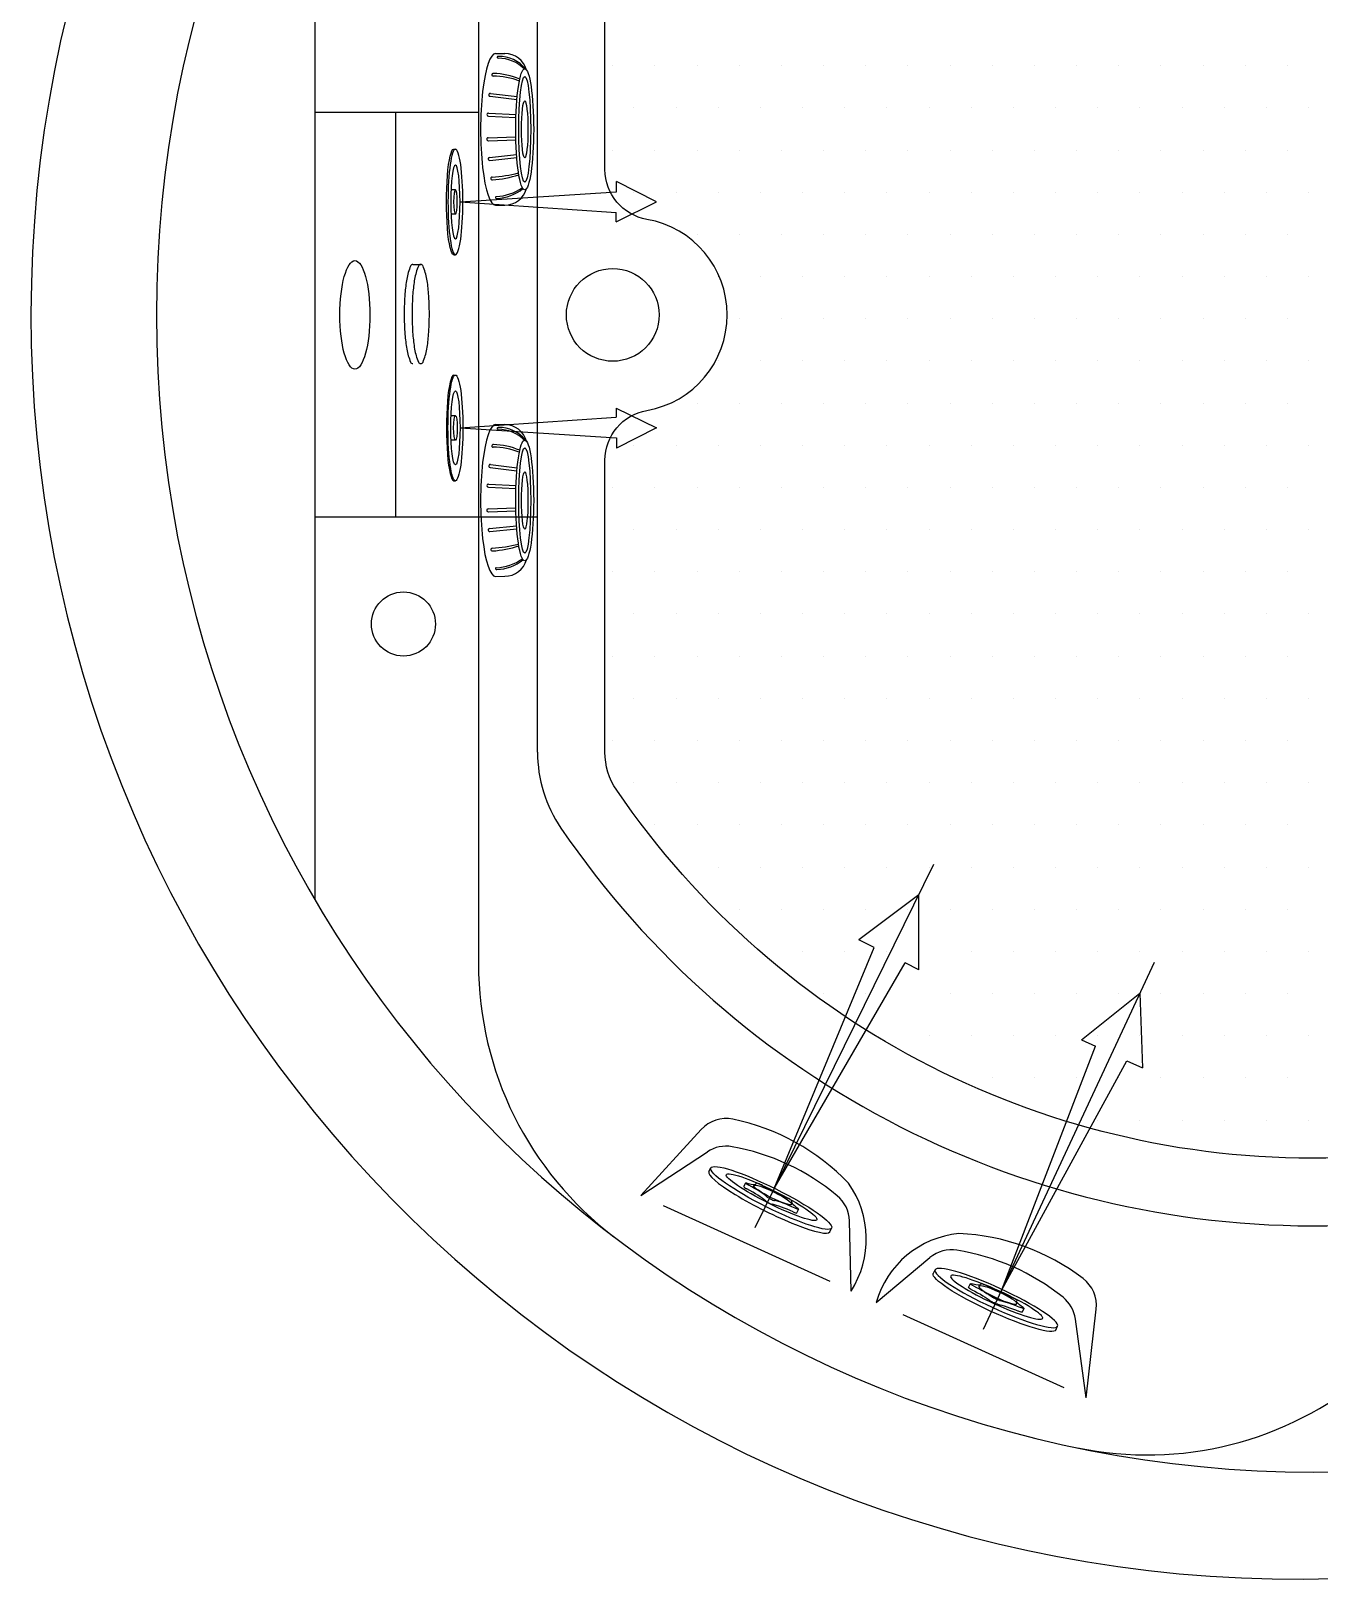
# Model space of a CAD drawing. Header units: millimetres. Extents: x -1265.24 to -1263.72, y 2199.3 to 2201.04.
# Drawn here: x -1265.239 to -1264.475, y 2199.424 to 2200.341 of the extents above; entities that cross this region are included whole.
import ezdxf

# ---------------------------------------------------------------- set-up
doc = ezdxf.new("R2010")
doc.units = ezdxf.units.MM
doc.header["$LTSCALE"] = 10
for name, color, linetype in [('CONTOR05', 7, 'Continuous'), ('jacuzzi', 1, 'Continuous'), ('LCOTA02', 1, 'Continuous')]:
    doc.layers.add(name, color=color, linetype=linetype)

# ---------------------------------------------------------------- blocks, each defined once
blk = doc.blocks.new('*E5')
at = {"layer": 'LCOTA02', "extrusion": (0, 0, -1)}
for centre, start_param, end_param in [((-0.143, 1.566), -1.378279, 0), ((-0.128, -1.395), 3.141593, 4.519872)]:
    blk.add_ellipse(centre, major_axis=(-0.001, 0.268), ratio=0.15, start_param=start_param, end_param=end_param, dxfattribs=at)
blk = doc.blocks.new('A$C37FA7AEC')
at = {"layer": 'LCOTA02'}
for p, q in [((1.014, 4.714), (1.226, 4.714)), ((1.226, 2.901), (0.633, 2.901)), ((1.226, 1.813), (0.633, 1.813)), ((1.014, 0), (1.226, 0))]:
    blk.add_line(p, q, dxfattribs=at)
for centre, major_axis, ratio, start_param, end_param in [((1.014, 2.357), (0, 2.357), 0.431953, 6.283185, 9.424778), ((1.226, 2.357), (0, -0.544), 0.461888, -3.141592653589793, 3.141592653589793)]:
    blk.add_ellipse(centre, major_axis=major_axis, ratio=ratio, start_param=start_param, end_param=end_param, dxfattribs=at)
for major_axis, ratio in [((0, 2.357), 0.431953), ((0, 1.646), 0.381644)]:
    blk.add_ellipse((1.226, 2.357), major_axis=major_axis, ratio=ratio, dxfattribs=at)
blk = doc.blocks.new('A$C6134645C')
at = {"layer": 'CONTOR05', "rotation": 179.9999999999999}
blk.add_blockref('A$C37FA7AEC', (2.243, 4.714), dxfattribs=at)

msp = doc.modelspace()

# ---------------------------------------------------------------- linework, layer by layer
at = {"layer": 'jacuzzi'}
for p, q in [((-1264.97327, 2200.55773), (-1264.97327, 2200.173)), ((-1265.07027, 2200.51959), (-1265.07027, 2200.293)), ((-1264.93829, 2200.173), (-1264.93829, 2200.43219)), ((-1264.96312, 2200.328), (-1264.95763, 2200.32796)), ((-1264.96312, 2200.328), (-1264.95763, 2200.32796)), ((-1264.89364, 2200.32071), (-1264.89364, 2200.32071)), ((-1264.86864, 2200.32071), (-1264.86864, 2200.32071)), ((-1264.84364, 2200.32071), (-1264.84364, 2200.32071)), ((-1264.81864, 2200.32071), (-1264.81864, 2200.32071)), ((-1264.79364, 2200.32071), (-1264.79364, 2200.32071)), ((-1264.76864, 2200.32071), (-1264.76864, 2200.32071)), ((-1264.74364, 2200.32071), (-1264.74364, 2200.32071)), ((-1264.71864, 2200.32071), (-1264.71864, 2200.32071)), ((-1264.69364, 2200.32071), (-1264.69364, 2200.32071)), ((-1264.66864, 2200.32071), (-1264.66864, 2200.32071)), ((-1264.64364, 2200.32071), (-1264.64364, 2200.32071)), ((-1264.61864, 2200.32071), (-1264.61864, 2200.32071)), ((-1264.59364, 2200.32071), (-1264.59364, 2200.32071)), ((-1264.56864, 2200.32071), (-1264.56864, 2200.32071)), ((-1264.54364, 2200.32071), (-1264.54364, 2200.32071)), ((-1264.51864, 2200.32071), (-1264.51864, 2200.32071)), ((-1264.49364, 2200.32071), (-1264.49364, 2200.32071)), ((-1264.96642, 2200.30257), (-1264.95048, 2200.30061)), ((-1264.9662, 2200.3043), (-1264.95032, 2200.3024)), ((-1265.07027, 2200.293), (-1265.07027, 2199.82642)), ((-1264.97327, 2200.293), (-1265.07027, 2200.293)), ((-1265.02238, 2200.293), (-1265.02238, 2200.05301)), ((-1264.96738, 2200.2909), (-1264.95107, 2200.29004)), ((-1264.96729, 2200.29267), (-1264.95101, 2200.29183)), ((-1264.88114, 2200.29571), (-1264.88114, 2200.29571)), ((-1264.85614, 2200.29571), (-1264.85614, 2200.29571)), ((-1264.83114, 2200.29571), (-1264.83114, 2200.29571)), ((-1264.80614, 2200.29571), (-1264.80614, 2200.29571)), ((-1264.78114, 2200.29571), (-1264.78114, 2200.29571)), ((-1264.75614, 2200.29571), (-1264.75614, 2200.29571)), ((-1264.73114, 2200.29571), (-1264.73114, 2200.29571)), ((-1264.70614, 2200.29571), (-1264.70614, 2200.29571)), ((-1264.68114, 2200.29571), (-1264.68114, 2200.29571)), ((-1264.65614, 2200.29571), (-1264.65614, 2200.29571)), ((-1264.63114, 2200.29571), (-1264.63114, 2200.29571)), ((-1264.60614, 2200.29571), (-1264.60614, 2200.29571)), ((-1264.58114, 2200.29571), (-1264.58114, 2200.29571)), ((-1264.55614, 2200.29571), (-1264.55614, 2200.29571)), ((-1264.53114, 2200.29571), (-1264.53114, 2200.29571)), ((-1264.50614, 2200.29571), (-1264.50614, 2200.29571)), ((-1264.48114, 2200.29571), (-1264.48114, 2200.29571)), ((-1264.9675, 2200.27804), (-1264.95113, 2200.27861)), ((-1264.96743, 2200.27626), (-1264.95109, 2200.27682)), ((-1264.89364, 2200.27071), (-1264.89364, 2200.27071)), ((-1264.86864, 2200.27071), (-1264.86864, 2200.27071)), ((-1264.84364, 2200.27071), (-1264.84364, 2200.27071)), ((-1264.81864, 2200.27071), (-1264.81864, 2200.27071)), ((-1264.79364, 2200.27071), (-1264.79364, 2200.27071)), ((-1264.76864, 2200.27071), (-1264.76864, 2200.27071)), ((-1264.74364, 2200.27071), (-1264.74364, 2200.27071)), ((-1264.71864, 2200.27071), (-1264.71864, 2200.27071)), ((-1264.69364, 2200.27071), (-1264.69364, 2200.27071)), ((-1264.66864, 2200.27071), (-1264.66864, 2200.27071)), ((-1264.64364, 2200.27071), (-1264.64364, 2200.27071)), ((-1264.61864, 2200.27071), (-1264.61864, 2200.27071)), ((-1264.59364, 2200.27071), (-1264.59364, 2200.27071)), ((-1264.56864, 2200.27071), (-1264.56864, 2200.27071)), ((-1264.54364, 2200.27071), (-1264.54364, 2200.27071)), ((-1264.51864, 2200.27071), (-1264.51864, 2200.27071)), ((-1264.49364, 2200.27071), (-1264.49364, 2200.27071)), ((-1264.96674, 2200.26635), (-1264.95069, 2200.26803)), ((-1264.96656, 2200.26461), (-1264.95056, 2200.26624)), ((-1264.98416, 2200.23998), (-1264.8915, 2200.2459)), ((-1264.8915, 2200.2459), (-1264.89146, 2200.25199)), ((-1264.86774, 2200.23994), (-1264.89146, 2200.25199)), ((-1264.88114, 2200.24571), (-1264.88114, 2200.24571)), ((-1264.85614, 2200.24571), (-1264.85614, 2200.24571)), ((-1264.83114, 2200.24571), (-1264.83114, 2200.24571)), ((-1264.80614, 2200.24571), (-1264.80614, 2200.24571)), ((-1264.78114, 2200.24571), (-1264.78114, 2200.24571)), ((-1264.75614, 2200.24571), (-1264.75614, 2200.24571)), ((-1264.73114, 2200.24571), (-1264.73114, 2200.24571)), ((-1264.70614, 2200.24571), (-1264.70614, 2200.24571)), ((-1264.68114, 2200.24571), (-1264.68114, 2200.24571)), ((-1264.65614, 2200.24571), (-1264.65614, 2200.24571)), ((-1264.63114, 2200.24571), (-1264.63114, 2200.24571)), ((-1264.60614, 2200.24571), (-1264.60614, 2200.24571)), ((-1264.58114, 2200.24571), (-1264.58114, 2200.24571)), ((-1264.55614, 2200.24571), (-1264.55614, 2200.24571)), ((-1264.53114, 2200.24571), (-1264.53114, 2200.24571)), ((-1264.50614, 2200.24571), (-1264.50614, 2200.24571)), ((-1264.48114, 2200.24571), (-1264.48114, 2200.24571)), ((-1264.98416, 2200.23998), (-1264.89158, 2200.23362)), ((-1264.96313, 2200.238), (-1264.95764, 2200.23805)), ((-1264.89162, 2200.2282), (-1264.86774, 2200.23994)), ((-1264.89162, 2200.2282), (-1264.89158, 2200.23362)), ((-1264.84364, 2200.22071), (-1264.84364, 2200.22071)), ((-1264.81864, 2200.22071), (-1264.81864, 2200.22071)), ((-1264.79364, 2200.22071), (-1264.79364, 2200.22071)), ((-1264.76864, 2200.22071), (-1264.76864, 2200.22071)), ((-1264.74364, 2200.22071), (-1264.74364, 2200.22071)), ((-1264.71864, 2200.22071), (-1264.71864, 2200.22071)), ((-1264.69364, 2200.22071), (-1264.69364, 2200.22071)), ((-1264.66864, 2200.22071), (-1264.66864, 2200.22071)), ((-1264.64364, 2200.22071), (-1264.64364, 2200.22071)), ((-1264.61864, 2200.22071), (-1264.61864, 2200.22071)), ((-1264.59364, 2200.22071), (-1264.59364, 2200.22071)), ((-1264.56864, 2200.22071), (-1264.56864, 2200.22071)), ((-1264.54364, 2200.22071), (-1264.54364, 2200.22071)), ((-1264.51864, 2200.22071), (-1264.51864, 2200.22071)), ((-1264.49364, 2200.22071), (-1264.49364, 2200.22071)), ((-1265.01218, 2200.20287), (-1265.00752, 2200.20287)), ((-1264.83114, 2200.19571), (-1264.83114, 2200.19571)), ((-1264.80614, 2200.19571), (-1264.80614, 2200.19571)), ((-1264.78114, 2200.19571), (-1264.78114, 2200.19571)), ((-1264.75614, 2200.19571), (-1264.75614, 2200.19571)), ((-1264.73114, 2200.19571), (-1264.73114, 2200.19571)), ((-1264.70614, 2200.19571), (-1264.70614, 2200.19571)), ((-1264.68114, 2200.19571), (-1264.68114, 2200.19571)), ((-1264.65614, 2200.19571), (-1264.65614, 2200.19571)), ((-1264.63114, 2200.19571), (-1264.63114, 2200.19571)), ((-1264.60614, 2200.19571), (-1264.60614, 2200.19571)), ((-1264.58114, 2200.19571), (-1264.58114, 2200.19571)), ((-1264.55614, 2200.19571), (-1264.55614, 2200.19571)), ((-1264.53114, 2200.19571), (-1264.53114, 2200.19571)), ((-1264.50614, 2200.19571), (-1264.50614, 2200.19571)), ((-1264.48114, 2200.19571), (-1264.48114, 2200.19571)), ((-1264.97327, 2200.173), (-1264.97327, 2199.78828)), ((-1264.93829, 2199.91382), (-1264.93829, 2200.173)), ((-1264.81864, 2200.17071), (-1264.81864, 2200.17071)), ((-1264.79364, 2200.17071), (-1264.79364, 2200.17071)), ((-1264.76864, 2200.17071), (-1264.76864, 2200.17071)), ((-1264.74364, 2200.17071), (-1264.74364, 2200.17071)), ((-1264.71864, 2200.17071), (-1264.71864, 2200.17071)), ((-1264.69364, 2200.17071), (-1264.69364, 2200.17071)), ((-1264.66864, 2200.17071), (-1264.66864, 2200.17071)), ((-1264.64364, 2200.17071), (-1264.64364, 2200.17071)), ((-1264.61864, 2200.17071), (-1264.61864, 2200.17071)), ((-1264.59364, 2200.17071), (-1264.59364, 2200.17071)), ((-1264.56864, 2200.17071), (-1264.56864, 2200.17071)), ((-1264.54364, 2200.17071), (-1264.54364, 2200.17071)), ((-1264.51864, 2200.17071), (-1264.51864, 2200.17071)), ((-1264.49364, 2200.17071), (-1264.49364, 2200.17071)), ((-1264.83114, 2200.14571), (-1264.83114, 2200.14571)), ((-1264.80614, 2200.14571), (-1264.80614, 2200.14571)), ((-1264.78114, 2200.14571), (-1264.78114, 2200.14571)), ((-1264.75614, 2200.14571), (-1264.75614, 2200.14571)), ((-1264.73114, 2200.14571), (-1264.73114, 2200.14571)), ((-1264.70614, 2200.14571), (-1264.70614, 2200.14571)), ((-1264.68114, 2200.14571), (-1264.68114, 2200.14571)), ((-1264.65614, 2200.14571), (-1264.65614, 2200.14571)), ((-1264.63114, 2200.14571), (-1264.63114, 2200.14571)), ((-1264.60614, 2200.14571), (-1264.60614, 2200.14571)), ((-1264.58114, 2200.14571), (-1264.58114, 2200.14571)), ((-1264.55614, 2200.14571), (-1264.55614, 2200.14571)), ((-1264.53114, 2200.14571), (-1264.53114, 2200.14571)), ((-1264.50614, 2200.14571), (-1264.50614, 2200.14571)), ((-1264.48114, 2200.14571), (-1264.48114, 2200.14571)), ((-1264.89162, 2200.11781), (-1264.86774, 2200.10607)), ((-1264.89162, 2200.11781), (-1264.89158, 2200.11239)), ((-1264.84364, 2200.12071), (-1264.84364, 2200.12071)), ((-1264.81864, 2200.12071), (-1264.81864, 2200.12071)), ((-1264.79364, 2200.12071), (-1264.79364, 2200.12071)), ((-1264.76864, 2200.12071), (-1264.76864, 2200.12071)), ((-1264.74364, 2200.12071), (-1264.74364, 2200.12071)), ((-1264.71864, 2200.12071), (-1264.71864, 2200.12071)), ((-1264.69364, 2200.12071), (-1264.69364, 2200.12071)), ((-1264.66864, 2200.12071), (-1264.66864, 2200.12071)), ((-1264.64364, 2200.12071), (-1264.64364, 2200.12071)), ((-1264.61864, 2200.12071), (-1264.61864, 2200.12071)), ((-1264.59364, 2200.12071), (-1264.59364, 2200.12071)), ((-1264.56864, 2200.12071), (-1264.56864, 2200.12071)), ((-1264.54364, 2200.12071), (-1264.54364, 2200.12071)), ((-1264.51864, 2200.12071), (-1264.51864, 2200.12071)), ((-1264.49364, 2200.12071), (-1264.49364, 2200.12071)), ((-1264.98416, 2200.10603), (-1264.89158, 2200.11239)), ((-1264.98416, 2200.10603), (-1264.8915, 2200.10011)), ((-1264.96312, 2200.108), (-1264.95763, 2200.10796)), ((-1264.96312, 2200.108), (-1264.95763, 2200.10796)), ((-1264.86774, 2200.10607), (-1264.89146, 2200.09402)), ((-1264.8915, 2200.10011), (-1264.89146, 2200.09402)), ((-1264.88114, 2200.09571), (-1264.88114, 2200.09571)), ((-1264.85614, 2200.09571), (-1264.85614, 2200.09571)), ((-1264.83114, 2200.09571), (-1264.83114, 2200.09571)), ((-1264.80614, 2200.09571), (-1264.80614, 2200.09571)), ((-1264.78114, 2200.09571), (-1264.78114, 2200.09571)), ((-1264.75614, 2200.09571), (-1264.75614, 2200.09571)), ((-1264.73114, 2200.09571), (-1264.73114, 2200.09571)), ((-1264.70614, 2200.09571), (-1264.70614, 2200.09571)), ((-1264.68114, 2200.09571), (-1264.68114, 2200.09571)), ((-1264.65614, 2200.09571), (-1264.65614, 2200.09571)), ((-1264.63114, 2200.09571), (-1264.63114, 2200.09571)), ((-1264.60614, 2200.09571), (-1264.60614, 2200.09571)), ((-1264.58114, 2200.09571), (-1264.58114, 2200.09571)), ((-1264.55614, 2200.09571), (-1264.55614, 2200.09571)), ((-1264.53114, 2200.09571), (-1264.53114, 2200.09571)), ((-1264.50614, 2200.09571), (-1264.50614, 2200.09571)), ((-1264.48114, 2200.09571), (-1264.48114, 2200.09571)), ((-1264.96642, 2200.08257), (-1264.95048, 2200.08061)), ((-1264.9662, 2200.0843), (-1264.95032, 2200.0824)), ((-1264.96738, 2200.0709), (-1264.95107, 2200.07004)), ((-1264.96729, 2200.07267), (-1264.95101, 2200.07183)), ((-1264.89364, 2200.07071), (-1264.89364, 2200.07071)), ((-1264.86864, 2200.07071), (-1264.86864, 2200.07071)), ((-1264.84364, 2200.07071), (-1264.84364, 2200.07071)), ((-1264.81864, 2200.07071), (-1264.81864, 2200.07071)), ((-1264.79364, 2200.07071), (-1264.79364, 2200.07071)), ((-1264.76864, 2200.07071), (-1264.76864, 2200.07071)), ((-1264.74364, 2200.07071), (-1264.74364, 2200.07071)), ((-1264.71864, 2200.07071), (-1264.71864, 2200.07071)), ((-1264.69364, 2200.07071), (-1264.69364, 2200.07071)), ((-1264.66864, 2200.07071), (-1264.66864, 2200.07071)), ((-1264.64364, 2200.07071), (-1264.64364, 2200.07071)), ((-1264.61864, 2200.07071), (-1264.61864, 2200.07071)), ((-1264.59364, 2200.07071), (-1264.59364, 2200.07071)), ((-1264.56864, 2200.07071), (-1264.56864, 2200.07071)), ((-1264.54364, 2200.07071), (-1264.54364, 2200.07071)), ((-1264.51864, 2200.07071), (-1264.51864, 2200.07071)), ((-1264.49364, 2200.07071), (-1264.49364, 2200.07071)), ((-1265.00527, 2200.05301), (-1265.07027, 2200.05301)), ((-1264.93829, 2200.05301), (-1265.00527, 2200.05301)), ((-1264.9675, 2200.05804), (-1264.95113, 2200.05861)), ((-1264.96743, 2200.05626), (-1264.95109, 2200.05682)), ((-1264.96674, 2200.04635), (-1264.95069, 2200.04803)), ((-1264.96656, 2200.04461), (-1264.95056, 2200.04624)), ((-1264.88114, 2200.04571), (-1264.88114, 2200.04571)), ((-1264.85614, 2200.04571), (-1264.85614, 2200.04571)), ((-1264.83114, 2200.04571), (-1264.83114, 2200.04571)), ((-1264.80614, 2200.04571), (-1264.80614, 2200.04571)), ((-1264.78114, 2200.04571), (-1264.78114, 2200.04571)), ((-1264.75614, 2200.04571), (-1264.75614, 2200.04571)), ((-1264.73114, 2200.04571), (-1264.73114, 2200.04571)), ((-1264.70614, 2200.04571), (-1264.70614, 2200.04571)), ((-1264.68114, 2200.04571), (-1264.68114, 2200.04571)), ((-1264.65614, 2200.04571), (-1264.65614, 2200.04571)), ((-1264.63114, 2200.04571), (-1264.63114, 2200.04571)), ((-1264.60614, 2200.04571), (-1264.60614, 2200.04571)), ((-1264.58114, 2200.04571), (-1264.58114, 2200.04571)), ((-1264.55614, 2200.04571), (-1264.55614, 2200.04571)), ((-1264.53114, 2200.04571), (-1264.53114, 2200.04571)), ((-1264.50614, 2200.04571), (-1264.50614, 2200.04571)), ((-1264.48114, 2200.04571), (-1264.48114, 2200.04571)), ((-1264.96313, 2200.018), (-1264.95764, 2200.01805)), ((-1264.89364, 2200.02071), (-1264.89364, 2200.02071)), ((-1264.86864, 2200.02071), (-1264.86864, 2200.02071)), ((-1264.84364, 2200.02071), (-1264.84364, 2200.02071)), ((-1264.81864, 2200.02071), (-1264.81864, 2200.02071)), ((-1264.79364, 2200.02071), (-1264.79364, 2200.02071)), ((-1264.76864, 2200.02071), (-1264.76864, 2200.02071)), ((-1264.74364, 2200.02071), (-1264.74364, 2200.02071)), ((-1264.71864, 2200.02071), (-1264.71864, 2200.02071)), ((-1264.69364, 2200.02071), (-1264.69364, 2200.02071)), ((-1264.66864, 2200.02071), (-1264.66864, 2200.02071)), ((-1264.64364, 2200.02071), (-1264.64364, 2200.02071)), ((-1264.61864, 2200.02071), (-1264.61864, 2200.02071)), ((-1264.59364, 2200.02071), (-1264.59364, 2200.02071)), ((-1264.56864, 2200.02071), (-1264.56864, 2200.02071)), ((-1264.54364, 2200.02071), (-1264.54364, 2200.02071)), ((-1264.51864, 2200.02071), (-1264.51864, 2200.02071)), ((-1264.49364, 2200.02071), (-1264.49364, 2200.02071)), ((-1264.88114, 2199.99571), (-1264.88114, 2199.99571)), ((-1264.85614, 2199.99571), (-1264.85614, 2199.99571)), ((-1264.83114, 2199.99571), (-1264.83114, 2199.99571)), ((-1264.80614, 2199.99571), (-1264.80614, 2199.99571)), ((-1264.78114, 2199.99571), (-1264.78114, 2199.99571)), ((-1264.75614, 2199.99571), (-1264.75614, 2199.99571)), ((-1264.73114, 2199.99571), (-1264.73114, 2199.99571)), ((-1264.70614, 2199.99571), (-1264.70614, 2199.99571)), ((-1264.68114, 2199.99571), (-1264.68114, 2199.99571)), ((-1264.65614, 2199.99571), (-1264.65614, 2199.99571)), ((-1264.63114, 2199.99571), (-1264.63114, 2199.99571)), ((-1264.60614, 2199.99571), (-1264.60614, 2199.99571)), ((-1264.58114, 2199.99571), (-1264.58114, 2199.99571)), ((-1264.55614, 2199.99571), (-1264.55614, 2199.99571)), ((-1264.53114, 2199.99571), (-1264.53114, 2199.99571)), ((-1264.50614, 2199.99571), (-1264.50614, 2199.99571)), ((-1264.48114, 2199.99571), (-1264.48114, 2199.99571)), ((-1264.89364, 2199.97071), (-1264.89364, 2199.97071)), ((-1264.86864, 2199.97071), (-1264.86864, 2199.97071)), ((-1264.84364, 2199.97071), (-1264.84364, 2199.97071)), ((-1264.81864, 2199.97071), (-1264.81864, 2199.97071)), ((-1264.79364, 2199.97071), (-1264.79364, 2199.97071)), ((-1264.76864, 2199.97071), (-1264.76864, 2199.97071)), ((-1264.74364, 2199.97071), (-1264.74364, 2199.97071)), ((-1264.71864, 2199.97071), (-1264.71864, 2199.97071)), ((-1264.69364, 2199.97071), (-1264.69364, 2199.97071)), ((-1264.66864, 2199.97071), (-1264.66864, 2199.97071)), ((-1264.64364, 2199.97071), (-1264.64364, 2199.97071)), ((-1264.61864, 2199.97071), (-1264.61864, 2199.97071)), ((-1264.59364, 2199.97071), (-1264.59364, 2199.97071)), ((-1264.56864, 2199.97071), (-1264.56864, 2199.97071)), ((-1264.54364, 2199.97071), (-1264.54364, 2199.97071)), ((-1264.51864, 2199.97071), (-1264.51864, 2199.97071)), ((-1264.49364, 2199.97071), (-1264.49364, 2199.97071)), ((-1264.88114, 2199.94571), (-1264.88114, 2199.94571)), ((-1264.85614, 2199.94571), (-1264.85614, 2199.94571)), ((-1264.83114, 2199.94571), (-1264.83114, 2199.94571)), ((-1264.80614, 2199.94571), (-1264.80614, 2199.94571)), ((-1264.78114, 2199.94571), (-1264.78114, 2199.94571)), ((-1264.75614, 2199.94571), (-1264.75614, 2199.94571)), ((-1264.73114, 2199.94571), (-1264.73114, 2199.94571)), ((-1264.70614, 2199.94571), (-1264.70614, 2199.94571)), ((-1264.68114, 2199.94571), (-1264.68114, 2199.94571)), ((-1264.65614, 2199.94571), (-1264.65614, 2199.94571)), ((-1264.63114, 2199.94571), (-1264.63114, 2199.94571)), ((-1264.60614, 2199.94571), (-1264.60614, 2199.94571)), ((-1264.58114, 2199.94571), (-1264.58114, 2199.94571)), ((-1264.55614, 2199.94571), (-1264.55614, 2199.94571)), ((-1264.53114, 2199.94571), (-1264.53114, 2199.94571)), ((-1264.50614, 2199.94571), (-1264.50614, 2199.94571)), ((-1264.48114, 2199.94571), (-1264.48114, 2199.94571)), ((-1264.89364, 2199.92071), (-1264.89364, 2199.92071)), ((-1264.86864, 2199.92071), (-1264.86864, 2199.92071)), ((-1264.84364, 2199.92071), (-1264.84364, 2199.92071)), ((-1264.81864, 2199.92071), (-1264.81864, 2199.92071)), ((-1264.79364, 2199.92071), (-1264.79364, 2199.92071)), ((-1264.76864, 2199.92071), (-1264.76864, 2199.92071)), ((-1264.74364, 2199.92071), (-1264.74364, 2199.92071)), ((-1264.71864, 2199.92071), (-1264.71864, 2199.92071)), ((-1264.69364, 2199.92071), (-1264.69364, 2199.92071)), ((-1264.66864, 2199.92071), (-1264.66864, 2199.92071)), ((-1264.64364, 2199.92071), (-1264.64364, 2199.92071)), ((-1264.61864, 2199.92071), (-1264.61864, 2199.92071)), ((-1264.59364, 2199.92071), (-1264.59364, 2199.92071)), ((-1264.56864, 2199.92071), (-1264.56864, 2199.92071)), ((-1264.54364, 2199.92071), (-1264.54364, 2199.92071)), ((-1264.51864, 2199.92071), (-1264.51864, 2199.92071)), ((-1264.49364, 2199.92071), (-1264.49364, 2199.92071)), ((-1264.88114, 2199.89571), (-1264.88114, 2199.89571)), ((-1264.85614, 2199.89571), (-1264.85614, 2199.89571)), ((-1264.83114, 2199.89571), (-1264.83114, 2199.89571)), ((-1264.80614, 2199.89571), (-1264.80614, 2199.89571)), ((-1264.78114, 2199.89571), (-1264.78114, 2199.89571)), ((-1264.75614, 2199.89571), (-1264.75614, 2199.89571)), ((-1264.73114, 2199.89571), (-1264.73114, 2199.89571)), ((-1264.70614, 2199.89571), (-1264.70614, 2199.89571)), ((-1264.68114, 2199.89571), (-1264.68114, 2199.89571)), ((-1264.65614, 2199.89571), (-1264.65614, 2199.89571)), ((-1264.63114, 2199.89571), (-1264.63114, 2199.89571)), ((-1264.60614, 2199.89571), (-1264.60614, 2199.89571)), ((-1264.58114, 2199.89571), (-1264.58114, 2199.89571)), ((-1264.55614, 2199.89571), (-1264.55614, 2199.89571)), ((-1264.53114, 2199.89571), (-1264.53114, 2199.89571)), ((-1264.50614, 2199.89571), (-1264.50614, 2199.89571)), ((-1264.48114, 2199.89571), (-1264.48114, 2199.89571)), ((-1264.86864, 2199.87071), (-1264.86864, 2199.87071)), ((-1264.84364, 2199.87071), (-1264.84364, 2199.87071)), ((-1264.81864, 2199.87071), (-1264.81864, 2199.87071)), ((-1264.79364, 2199.87071), (-1264.79364, 2199.87071)), ((-1264.76864, 2199.87071), (-1264.76864, 2199.87071)), ((-1264.74364, 2199.87071), (-1264.74364, 2199.87071)), ((-1264.71864, 2199.87071), (-1264.71864, 2199.87071)), ((-1264.69364, 2199.87071), (-1264.69364, 2199.87071)), ((-1264.66864, 2199.87071), (-1264.66864, 2199.87071)), ((-1264.64364, 2199.87071), (-1264.64364, 2199.87071)), ((-1264.61864, 2199.87071), (-1264.61864, 2199.87071)), ((-1264.59364, 2199.87071), (-1264.59364, 2199.87071)), ((-1264.56864, 2199.87071), (-1264.56864, 2199.87071)), ((-1264.54364, 2199.87071), (-1264.54364, 2199.87071)), ((-1264.51864, 2199.87071), (-1264.51864, 2199.87071)), ((-1264.49364, 2199.87071), (-1264.49364, 2199.87071)), ((-1264.83114, 2199.84571), (-1264.83114, 2199.84571)), ((-1264.70346, 2199.84717), (-1264.80935, 2199.63184)), ((-1264.80614, 2199.84571), (-1264.80614, 2199.84571)), ((-1264.78114, 2199.84571), (-1264.78114, 2199.84571)), ((-1264.75614, 2199.84571), (-1264.75614, 2199.84571)), ((-1264.73114, 2199.84571), (-1264.73114, 2199.84571)), ((-1264.70614, 2199.84571), (-1264.70614, 2199.84571)), ((-1264.68114, 2199.84571), (-1264.68114, 2199.84571)), ((-1264.65614, 2199.84571), (-1264.65614, 2199.84571)), ((-1264.63114, 2199.84571), (-1264.63114, 2199.84571)), ((-1264.60614, 2199.84571), (-1264.60614, 2199.84571)), ((-1264.58114, 2199.84571), (-1264.58114, 2199.84571)), ((-1264.55614, 2199.84571), (-1264.55614, 2199.84571)), ((-1264.53114, 2199.84571), (-1264.53114, 2199.84571)), ((-1264.50614, 2199.84571), (-1264.50614, 2199.84571)), ((-1264.48114, 2199.84571), (-1264.48114, 2199.84571)), ((-1264.71223, 2199.82918), (-1264.74771, 2199.80257)), ((-1264.71223, 2199.78484), (-1264.71223, 2199.82918)), ((-1264.81864, 2199.82071), (-1264.81864, 2199.82071)), ((-1264.79364, 2199.82071), (-1264.79364, 2199.82071)), ((-1264.76864, 2199.82071), (-1264.76864, 2199.82071)), ((-1264.74364, 2199.82071), (-1264.74364, 2199.82071)), ((-1264.71864, 2199.82071), (-1264.71864, 2199.82071)), ((-1264.69364, 2199.82071), (-1264.69364, 2199.82071)), ((-1264.66864, 2199.82071), (-1264.66864, 2199.82071)), ((-1264.64364, 2199.82071), (-1264.64364, 2199.82071)), ((-1264.61864, 2199.82071), (-1264.61864, 2199.82071)), ((-1264.59364, 2199.82071), (-1264.59364, 2199.82071)), ((-1264.56864, 2199.82071), (-1264.56864, 2199.82071)), ((-1264.54364, 2199.82071), (-1264.54364, 2199.82071)), ((-1264.51864, 2199.82071), (-1264.51864, 2199.82071)), ((-1264.49364, 2199.82071), (-1264.49364, 2199.82071)), ((-1264.79792, 2199.65509), (-1264.73862, 2199.79803)), ((-1264.78114, 2199.79571), (-1264.78114, 2199.79571)), ((-1264.75614, 2199.79571), (-1264.75614, 2199.79571)), ((-1264.73862, 2199.79803), (-1264.74771, 2199.80257)), ((-1264.73114, 2199.79571), (-1264.73114, 2199.79571)), ((-1264.68114, 2199.79571), (-1264.68114, 2199.79571)), ((-1264.65614, 2199.79571), (-1264.65614, 2199.79571)), ((-1264.63114, 2199.79571), (-1264.63114, 2199.79571)), ((-1264.60614, 2199.79571), (-1264.60614, 2199.79571)), ((-1264.58114, 2199.79571), (-1264.58114, 2199.79571)), ((-1264.55614, 2199.79571), (-1264.55614, 2199.79571)), ((-1264.53114, 2199.79571), (-1264.53114, 2199.79571)), ((-1264.50614, 2199.79571), (-1264.50614, 2199.79571)), ((-1264.48114, 2199.79571), (-1264.48114, 2199.79571)), ((-1264.79792, 2199.65509), (-1264.72031, 2199.78888)), ((-1264.71223, 2199.78484), (-1264.72031, 2199.78888)), ((-1264.57264, 2199.78912), (-1264.67396, 2199.5716)), ((-1264.76864, 2199.77071), (-1264.76864, 2199.77071)), ((-1264.74364, 2199.77071), (-1264.74364, 2199.77071)), ((-1264.69364, 2199.77071), (-1264.69364, 2199.77071)), ((-1264.66864, 2199.77071), (-1264.66864, 2199.77071)), ((-1264.64364, 2199.77071), (-1264.64364, 2199.77071)), ((-1264.61864, 2199.77071), (-1264.61864, 2199.77071)), ((-1264.61569, 2199.74319), (-1264.58115, 2199.771)), ((-1264.59364, 2199.77071), (-1264.59364, 2199.77071)), ((-1264.58115, 2199.771), (-1264.57963, 2199.72669)), ((-1264.56864, 2199.77071), (-1264.56864, 2199.77071)), ((-1264.54364, 2199.77071), (-1264.54364, 2199.77071)), ((-1264.51864, 2199.77071), (-1264.51864, 2199.77071)), ((-1264.49364, 2199.77071), (-1264.49364, 2199.77071)), ((-1264.70614, 2199.74571), (-1264.70614, 2199.74571)), ((-1264.68114, 2199.74571), (-1264.68114, 2199.74571)), ((-1264.66302, 2199.59509), (-1264.60748, 2199.73943)), ((-1264.65614, 2199.74571), (-1264.65614, 2199.74571)), ((-1264.63114, 2199.74571), (-1264.63114, 2199.74571)), ((-1264.61569, 2199.74319), (-1264.60748, 2199.73943)), ((-1264.60614, 2199.74571), (-1264.60614, 2199.74571)), ((-1264.58114, 2199.74571), (-1264.58114, 2199.74571)), ((-1264.55614, 2199.74571), (-1264.55614, 2199.74571)), ((-1264.53114, 2199.74571), (-1264.53114, 2199.74571)), ((-1264.50614, 2199.74571), (-1264.50614, 2199.74571)), ((-1264.48114, 2199.74571), (-1264.48114, 2199.74571)), ((-1264.66302, 2199.59509), (-1264.58887, 2199.73091)), ((-1264.58887, 2199.73091), (-1264.57963, 2199.72669)), ((-1264.66864, 2199.72071), (-1264.66864, 2199.72071)), ((-1264.64364, 2199.72071), (-1264.64364, 2199.72071)), ((-1264.61864, 2199.72071), (-1264.61864, 2199.72071)), ((-1264.59364, 2199.72071), (-1264.59364, 2199.72071)), ((-1264.56864, 2199.72071), (-1264.56864, 2199.72071)), ((-1264.54364, 2199.72071), (-1264.54364, 2199.72071)), ((-1264.51864, 2199.72071), (-1264.51864, 2199.72071)), ((-1264.49364, 2199.72071), (-1264.49364, 2199.72071)), ((-1264.60614, 2199.69571), (-1264.60614, 2199.69571)), ((-1264.58114, 2199.69571), (-1264.58114, 2199.69571)), ((-1264.55614, 2199.69571), (-1264.55614, 2199.69571)), ((-1264.53114, 2199.69571), (-1264.53114, 2199.69571)), ((-1264.50614, 2199.69571), (-1264.50614, 2199.69571)), ((-1264.48114, 2199.69571), (-1264.48114, 2199.69571)), ((-1264.87699, 2199.65105), (-1264.84119, 2199.69009)), ((-1264.87699, 2199.65105), (-1264.83748, 2199.67695)), ((-1264.83661, 2199.66513), (-1264.83549, 2199.66737)), ((-1264.81589, 2199.65624), (-1264.81477, 2199.65847)), ((-1264.76482, 2199.60004), (-1264.86353, 2199.64493)), ((-1264.78458, 2199.64064), (-1264.78336, 2199.64309)), ((-1264.765, 2199.62946), (-1264.76388, 2199.6317)), ((-1264.75236, 2199.59437), (-1264.75336, 2199.63594)), ((-1264.73755, 2199.58764), (-1264.70556, 2199.6142)), ((-1264.70363, 2199.60465), (-1264.70258, 2199.60693)), ((-1264.68264, 2199.59641), (-1264.6815, 2199.5989)), ((-1264.65086, 2199.58181), (-1264.64981, 2199.58408)), ((-1264.61292, 2199.53096), (-1264.60702, 2199.5836)), ((-1264.62608, 2199.53695), (-1264.72148, 2199.58033)), ((-1264.63094, 2199.57124), (-1264.62989, 2199.57351)), ((-1264.61292, 2199.53096), (-1264.61936, 2199.57776))]:
    msp.add_line(p, q, dxfattribs=at)
at = {"layer": 'jacuzzi', "color": 3}
msp.add_lwpolyline([(-1263.74593, 2200.273, 14.926484), (-1263.74601, 2200.073)], format="xyb", dxfattribs=at)
at = {"layer": 'jacuzzi'}
msp.add_lwpolyline([(-1264.05321, 2200.43621, -0.28453), (-1264.05321, 2199.9098, -0.197033), (-1264.07778, 2199.89198, 0.143664), (-1264.43518, 2199.68564, -0.197033), (-1264.46289, 2199.67327, -0.256147), (-1264.89133, 2199.89128, -0.150773), (-1264.89829, 2199.91382), (-1264.89829, 2200.08681, -0.364604), (-1264.87343, 2200.11636, 0.841008), (-1264.87343, 2200.22964, -0.364604), (-1264.89829, 2200.2592), (-1264.89829, 2200.43219, -0.150773), (-1264.89133, 2200.45473, -0.256147), (-1264.46289, 2200.67274, -0.197033), (-1264.43518, 2200.66037, 0.143664), (-1264.07778, 2200.45402, -0.197033)], format="xyb", close=True, dxfattribs=at)
for centre, radius in [((-1264.89365, 2200.173), 0.02749), ((-1265.01776, 2199.98974), 0.019)]:
    msp.add_circle(centre, radius, dxfattribs=at)
for centre, radius, start, end in [((-1264.47829, 2200.173), 0.68598, 8.38232, 180), ((-1264.96159, 2200.32572), 0.00055, 68.31219, 262.6722), ((-1264.96083, 2200.30669), 0.01955, 37.82318, 91.63733), ((-1264.95775, 2200.31452), 0.01343, 15.48263, 89.49176), ((-1264.96157, 2200.30339), 0.02179, 44.32269, 90.22388), ((-1264.96464, 2200.31534), 0.000793, 70.09048, 280.73031), ((-1264.96476, 2200.27216), 0.04241, 68.27804, 89.63571), ((-1264.96475, 2200.27672), 0.03937, 66.12909, 89.4358), ((-1264.96634, 2200.30344), 0.000869, 80.80971, 264.742), ((-1264.96735, 2200.29178), 0.000887, 86.35359, 267.56936), ((-1264.96747, 2200.27715), 0.000891, 91.70408, 272.29955), ((-1264.96667, 2200.26548), 0.000874, 94.53563, 277.75498), ((-1264.96507, 2200.25389), 0.000857, 97.36324, 283.55723), ((-1264.97224, 2200.3536), 0.09912, 274.08629, 283.24101), ((-1264.96964, 2200.31956), 0.06668, 274.10699, 287.7054), ((-1264.96427, 2200.27284), 0.02974, 273.01213, 304.87618), ((-1264.96318, 2200.26789), 0.02581, 271.66658, 309.11802), ((-1264.95775, 2200.25148), 0.01343, 270.49176, 344.43894), ((-1264.96264, 2200.2426), 0.00055, 97.31133, 291.67133), ((-1264.98073, 2200.18816), 0.0356, 157.17006, 170.10856), ((-1265.01218, 2200.20139), 0.00148, 90, 157.17006), ((-1264.97607, 2200.18816), 0.0356, 157.17006, 170.10856), ((-1265.00752, 2200.20139), 0.00148, 90, 157.17006), ((-1265.00752, 2200.20139), 0.00148, 22.82994, 90), ((-1265.03897, 2200.18816), 0.0356, 9.89144, 22.82994), ((-1264.93047, 2200.17939), 0.08661, 170.10856, 175.86881), ((-1264.92581, 2200.17939), 0.08661, 170.10856, 175.86881), ((-1265.08922, 2200.17939), 0.08661, 4.13119, 9.89144), ((-1264.84898, 2200.17351), 0.16832, 175.86881, 180), ((-1264.84432, 2200.17351), 0.16832, 175.86881, 180), ((-1265.17072, 2200.17351), 0.16832, 0, 4.13119), ((-1264.47829, 2200.173), 0.68598, 180, 351.61768), ((-1264.84898, 2200.17351), 0.16832, 180, 184.13119), ((-1264.84432, 2200.17351), 0.16832, 180, 184.13119), ((-1265.17072, 2200.17351), 0.16832, 355.86881, 0), ((-1264.93047, 2200.16762), 0.08661, 184.13119, 189.89144), ((-1264.92581, 2200.16762), 0.08661, 184.13119, 189.89144), ((-1265.08922, 2200.16762), 0.08661, 350.10856, 355.86881), ((-1264.98073, 2200.15886), 0.0356, 189.89144, 202.82994), ((-1264.97607, 2200.15886), 0.0356, 189.89144, 202.82994), ((-1265.03897, 2200.15886), 0.0356, 337.17006, 350.10856), ((-1265.01218, 2200.14562), 0.00148, 202.82994, 270), ((-1265.00752, 2200.14562), 0.00148, 202.82994, 270), ((-1265.00752, 2200.14562), 0.00148, 270, 337.17006), ((-1264.96159, 2200.10572), 0.00055, 68.31219, 262.6722), ((-1264.96083, 2200.08669), 0.01955, 37.82318, 91.63733), ((-1264.95775, 2200.09452), 0.01343, 15.48263, 89.49176), ((-1264.96157, 2200.08339), 0.02179, 44.32269, 90.22388), ((-1264.96464, 2200.09534), 0.000793, 70.09048, 280.73031), ((-1264.96476, 2200.05216), 0.04241, 68.27804, 89.63571), ((-1264.96475, 2200.05672), 0.03937, 66.12909, 89.4358), ((-1264.96634, 2200.08344), 0.000869, 80.80971, 264.742), ((-1264.96735, 2200.07178), 0.000887, 86.35359, 267.56936), ((-1264.96747, 2200.05715), 0.000891, 91.70408, 272.29955), ((-1264.96667, 2200.04548), 0.000874, 94.53563, 277.75498), ((-1264.96507, 2200.03389), 0.000857, 97.36324, 283.55723), ((-1264.97224, 2200.1336), 0.09912, 274.08629, 283.24101), ((-1264.96964, 2200.09956), 0.06668, 274.10699, 287.7054), ((-1264.96264, 2200.0226), 0.00055, 97.31133, 291.67133), ((-1264.96427, 2200.05284), 0.02974, 273.01213, 304.87618), ((-1264.96318, 2200.04789), 0.02581, 271.66658, 309.11802), ((-1264.95775, 2200.03148), 0.01343, 270.49176, 344.43894), ((-1264.85829, 2199.91382), 0.08, 180, 214.29628), ((-1264.47829, 2200.173), 0.53997, 214.29628, 271.76533), ((-1264.77028, 2199.78828), 0.20299, 180, 232.80318), ((-1264.82641, 2199.67653), 0.02006, 78.49388, 137.48052), ((-1264.84844, 2199.56829), 0.13052, 43.56602, 78.49388), ((-1264.82648, 2199.66018), 0.02006, 79.78745, 123.24901), ((-1264.84684, 2199.54716), 0.1349, 50.25405, 79.78745), ((-1264.80033, 2199.62519), 0.05702, 327.28301, 35.43256), ((-1264.77342, 2199.63546), 0.02006, 1.38669, 50.25405), ((-1264.6828, 2199.57174), 0.05702, 95.65972, 163.80927), ((-1264.69405, 2199.49808), 0.13052, 52.5984, 87.52626), ((-1264.69275, 2199.59877), 0.02006, 80.83823, 129.70559), ((-1264.71103, 2199.48539), 0.1349, 51.30483, 80.83823), ((-1264.62696, 2199.58583), 0.02006, 353.61176, 52.5984), ((-1264.63923, 2199.57503), 0.02006, 7.84327, 51.30483), ((-1264.5768, 2199.70017), 0.20299, 258.23175, 310.03668)]:
    msp.add_arc(centre, radius, start, end, dxfattribs=at)
for centre, major_axis, ratio, start_param, end_param in [((-1264.96312, 2200.283), (0.00001, 0.045), 0.198307, 6.281174, 9.428239), ((-1264.96312, 2200.063), (0.00001, 0.045), 0.198307, 6.281174, 9.428239), ((-1264.8008, 2199.64729), (-0.03581, 0.01783), 0.15, 0, 3.141593), ((-1264.79969, 2199.64953), (-0.03581, 0.01783), 0.15, 4.712389, 10.995574), ((-1264.79946, 2199.64998), (-0.02685, 0.01337), 0.133333, -1.570796, 4.712389), ((-1264.81237, 2199.65728), (-0.0024, 0.00119), 0.15, -0.74996, 1.378279), ((-1264.82558, 2199.66633), (-0.01701, 0.00847), 0.15, 2.391632, 3.263235), ((-1264.81751, 2199.65627), (-0.01701, 0.00847), 0.15, 3.648269, 4.519872), ((-1264.7988, 2199.65132), (-0.01119, 0.00557), 0.15, -1.570796, 4.712389), ((-1264.80614, 2199.65709), (-0.0024, 0.00119), 0.15, 4.276588, 6.404827), ((-1264.79664, 2199.65565), (-0.01701, 0.00847), 0.15, 1.134995, 2.006598), ((-1264.81862, 2199.65403), (-0.01701, 0.00847), 0.15, 3.648269, 4.519872), ((-1264.80095, 2199.64699), (-0.0024, 0.00119), 0.15, 0.506677, 2.634916), ((-1264.79984, 2199.64923), (-0.0024, 0.00119), 0.15, 0.506677, 2.634916), ((-1264.78357, 2199.63937), (-0.01701, 0.00847), 0.15, -1.378279, -0.506677), ((-1264.78976, 2199.64893), (-0.0024, 0.00119), 0.15, 3.019951, 5.14819), ((-1264.77067, 2199.63899), (-0.01701, 0.00847), 0.15, -0.121642, 0.74996), ((-1264.78469, 2199.63713), (-0.01701, 0.00847), 0.15, -1.378279, -0.506677), ((-1264.78586, 2199.64408), (-0.0024, 0.00119), 0.15, 1.763314, 3.891553)]:
    msp.add_ellipse(centre, major_axis=major_axis, ratio=ratio, start_param=start_param, end_param=end_param, dxfattribs=at)
for centre, major_axis, ratio in [((-1264.94586, 2200.283), (0.00001, 0.03582), 0.1484), ((-1264.94586, 2200.283), (0, 0.03128), 0.114375), ((-1264.94586, 2200.283), (0, 0.01693), 0.112344), ((-1265.04654, 2200.173), (0, 0.03215), 0.277473), ((-1264.94586, 2200.063), (0.00001, 0.03582), 0.1484), ((-1264.94586, 2200.063), (0, 0.03128), 0.114375), ((-1264.94586, 2200.063), (0, 0.01693), 0.112344)]:
    msp.add_ellipse(centre, major_axis=major_axis, ratio=ratio, dxfattribs=at)
at = {"layer": 'jacuzzi', "extrusion": (0, 0, -1)}
for centre, major_axis, ratio, start_param, end_param in [((-1264.66728, 2199.58795), (-0.03634, 0.01671), 0.15, 3.141593, 6.283185), ((-1264.66624, 2199.59022), (-0.03634, 0.01671), 0.15, 3.141593, 9.424778), ((-1264.66603, 2199.59067), (-0.02726, 0.01253), 0.133333, 3.141593, 9.424778), ((-1264.6802, 2199.59529), (-0.00243, 0.00112), 0.15, -1.378279, 0), ((-1264.67916, 2199.59757), (-0.00243, 0.00112), 0.15, -1.378279, 0.74996), ((-1264.69265, 2199.60621), (-0.01726, 0.00794), 0.15, 3.019951, 3.891553), ((-1264.6853, 2199.59413), (-0.01726, 0.00794), 0.15, 1.763314, 2.634916), ((-1264.68426, 2199.5964), (-0.01726, 0.00794), 0.15, 1.763314, 2.634916), ((-1264.6654, 2199.59204), (-0.01136, 0.00522), 0.15, 3.141593, 9.424778), ((-1264.67293, 2199.59758), (-0.00243, 0.00112), 0.15, -0.121642, 2.006598), ((-1264.66338, 2199.59643), (-0.01726, 0.00794), 0.15, 4.276588, 5.14819), ((-1264.66742, 2199.58764), (-0.00243, 0.00112), 0.15, 3.648269, 5.776509), ((-1264.66638, 2199.58992), (-0.00243, 0.00112), 0.15, 3.648269, 5.776509), ((-1264.65086, 2199.57829), (-0.01726, 0.00794), 0.15, 0.506677, 1.378279), ((-1264.64981, 2199.58056), (-0.01726, 0.00794), 0.15, 0.506677, 1.378279), ((-1264.6563, 2199.58993), (-0.00243, 0.00112), 0.15, 1.134995, 3.263235), ((-1264.63691, 2199.58059), (-0.01726, 0.00794), 0.15, -0.74996, 0.121642), ((-1264.65225, 2199.5852), (-0.00243, 0.00112), 0.15, 2.391632, 4.519872), ((-1264.65329, 2199.58293), (-0.00243, 0.00112), 0.15, 3.141593, 4.519872)]:
    msp.add_ellipse(centre, major_axis=major_axis, ratio=ratio, start_param=start_param, end_param=end_param, dxfattribs=at)

# ---------------------------------------------------------------- block references
at = {"layer": 'jacuzzi', "extrusion": (0, 0, -1), "xscale": 0.004327734135260107, "yscale": 0.01328266615137181, "zscale": -0.007438293044757448, "rotation": 359.9999999999999}
msp.add_blockref('A$C6134645C', (1264.98254, 2200.20867), dxfattribs=at)
at = {"layer": 'jacuzzi'}
for name, p, xscale, yscale, zscale, rotation in [('A$C6134645C', (-1264.98254, 2200.13734), 0.004327734135260107, 0.01328266615137181, 0.007438293044757448, 180), ('*E5', (-1264.8004, 2199.65003), -0.009999999999773737, 0.01000000000044565, 0.01000000000000122, 243.8136942926792)]:
    msp.add_blockref(name, p, dxfattribs=dict(at, xscale=xscale, yscale=yscale, zscale=zscale, rotation=rotation))

doc.saveas('drawing.dxf')
